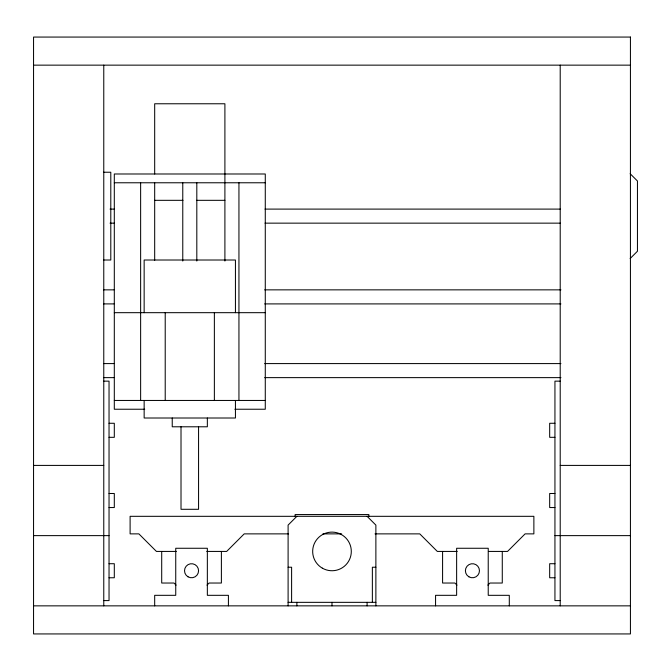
<?xml version="1.0" encoding="UTF-8"?>
<svg xmlns="http://www.w3.org/2000/svg" width="671" height="671" viewBox="0 0 671 671"><rect width="100%" height="100%" fill="white"/><g stroke="black" fill="none" stroke-linecap="round" stroke-linejoin="round"><path stroke-width="1.01" d="M206.995 585.137L209.1 583.032L221.388 583.032L221.388 551.428M296.876 516.318L288.102 525.099L288.102 605.854M630.136 258.553L637.45 251.231L637.45 181.011L630.136 173.697M487.876 585.137L489.989 583.032L502.277 583.032L502.277 551.428M33.55 65.146L630.43 65.146M103.502 172.237L110.79 172.237L110.79 260.012L103.502 260.012M114.305 182.772L265.28 182.772M154.682 200.327L182.982 200.327M196.603 200.327L224.902 200.327M110.052 209.1L114.238 209.1M265.011 209.1L560.268 209.1M110.052 223.149L114.238 223.149M265.011 223.149L560.268 223.149M103.477 289.855L113.944 289.855M264.684 289.855L560.939 289.855M103.477 303.904L113.944 303.904M264.684 303.904L560.939 303.904M114.305 312.678L265.28 312.678M103.477 363.59L113.944 363.59M264.684 363.59L560.939 363.59M103.477 377.63L113.944 377.63M264.684 377.63L560.939 377.63M103.77 381.145L109.037 381.145L109.037 600.587L103.77 600.587M560.21 381.145L554.942 381.145L554.942 600.587L560.21 600.587M114.305 400.453L265.28 400.453M144.71 409.235L114.305 409.235L114.305 173.99L265.28 173.99L265.28 409.235L234.875 409.235M109.037 423.275L114.305 423.275L114.305 437.324L109.037 437.324M554.942 423.275L549.675 423.275L549.675 437.324L554.942 437.324M33.55 465.406L103.77 465.406M560.21 465.406L630.43 465.406M109.037 493.495L114.305 493.495L114.305 507.544L109.037 507.544M554.942 493.495L549.675 493.495L549.675 507.544L554.942 507.544M288.614 533.873L244.21 533.873L226.655 551.428L206.727 551.428M322.91 533.873L341.656 533.873M374.988 533.873L419.769 533.873L437.324 551.428L457.245 551.428M33.55 535.626L109.037 535.626M554.942 535.626L630.43 535.626M176.364 551.428L156.435 551.428L138.88 533.873L130.107 533.873L130.107 516.318L533.873 516.318L533.873 533.873L525.099 533.873L507.544 551.428L488.664 551.428M109.037 563.715L114.305 563.715L114.305 577.765L109.037 577.765M554.942 563.715L549.675 563.715L549.675 577.765L554.942 577.765M288.102 567.23L291.608 567.23L291.608 602.34M375.877 567.23L372.363 567.23L372.363 602.34M288.102 602.34L375.877 602.34M33.55 605.854L630.43 605.854M456.985 585.137L454.879 583.032L442.583 583.032L442.583 551.428M367.096 516.318L375.877 525.099L375.877 605.854M176.096 585.137L173.99 583.032L161.703 583.032L161.703 551.428M560.21 65.146L560.21 605.854M509.297 605.854L509.297 595.32L488.228 595.32L488.228 548.266L456.632 548.266L456.632 595.32L435.563 595.32L435.563 605.854M368.857 516.636L368.857 514.565L295.123 514.565L295.123 516.636M367.096 602.34L367.096 605.854M331.986 602.34L331.986 605.854M296.876 602.34L296.876 605.854M238.943 182.772L238.943 400.453M235.437 312.678L235.437 260.012L144.148 260.012L144.148 312.678M235.437 400.453L235.437 418.008L144.148 418.008L144.148 400.453M228.417 605.854L228.417 595.32L207.347 595.32L207.347 548.266L175.743 548.266L175.743 595.32L154.682 595.32L154.682 605.854M224.902 261.036L224.902 103.77L154.682 103.77L154.682 173.99M214.368 312.678L214.368 400.453M207.347 418.008L207.347 426.79L172.237 426.79L172.237 418.008M198.566 426.79L198.566 509.297L181.011 509.297L181.011 426.79M196.813 182.772L196.813 261.036M182.772 182.772L182.772 261.036M165.217 312.678L165.217 400.453M154.682 182.772L154.682 260.356M140.633 182.772L140.633 400.453M103.77 65.146L103.77 605.854M630.43 37.064L33.55 37.064L33.55 633.936L630.43 633.936L630.43 37.064M322.332 568.152A19.308 19.308 0 0 0 351.302 551.428A19.308 19.308 0 0 0 322.332 534.703A19.308 19.308 0 0 0 322.332 568.152M468.92 576.825A7.02 7.02 0 0 0 479.455 570.744A7.02 7.02 0 0 0 468.92 564.655A7.02 7.02 0 0 0 468.92 576.825M188.039 576.825A7.02 7.02 0 0 0 198.566 570.744A7.02 7.02 0 0 0 188.039 564.655A7.02 7.02 0 0 0 188.039 576.825"/></g></svg>
